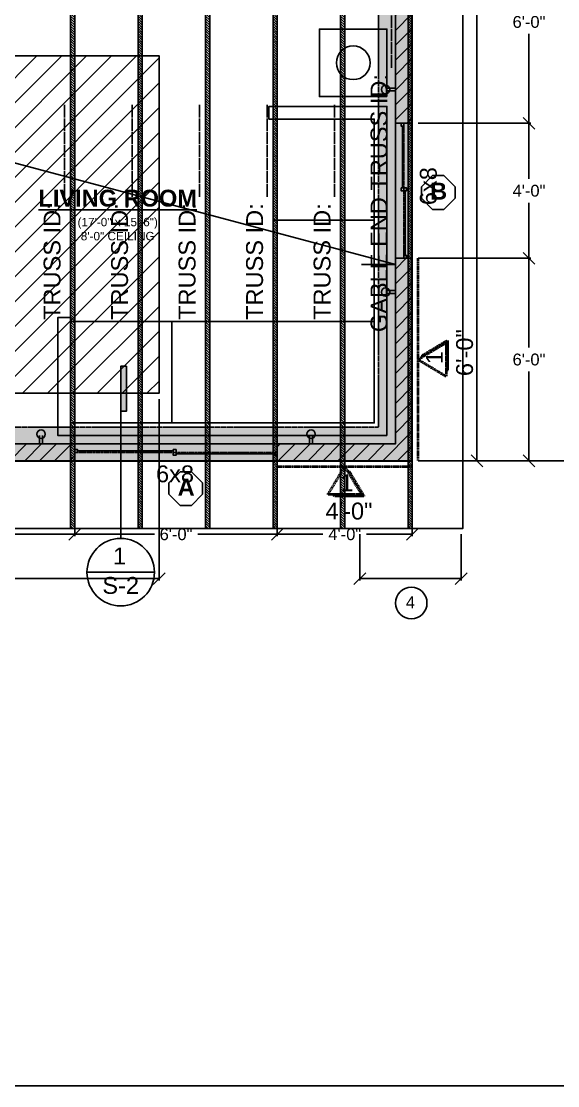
# Model space of a CAD drawing. Header units: inches. Extents: x -3572 to 2430, y -1517 to 3072.
# Drawn here: x -2917.1 to -2726.3, y -608.3 to -229.9 of the extents above; entities that cross this region are included whole.
import ezdxf

# ---------------------------------------------------------------- set-up
doc = ezdxf.new("R2010")
doc.units = ezdxf.units.IN
doc.header["$MEASUREMENT"] = 0
doc.linetypes.add('ACAD_ISO09W100', pattern=[45, 24, -3, 6, -3, 6, -3])
doc.linetypes.add('DASHED2', pattern=[0.375, 0.25, -0.125])
for name, color, linetype in [('Electrical - Components', 40, 'Continuous'), ('F.P. - Dim & Labels', 7, 'Continuous'), ('F.P. - Doors & Window Labels', 1, 'Continuous'), ('F.P. - Doors & Windows', 1, 'Continuous'), ('F.P. Room Labels', 7, 'Continuous'), ('Floor Plan', 4, 'Continuous'), ('Foundation Outline', 9, 'DASHED2'), ('Foundaton - Dim & Labels', 9, 'Continuous'), ('Presentation', 7, 'Continuous'), ('Roof Framing - Dim & Labels', 7, 'Continuous'), ('Roof Overhang', 7, 'DASHED2'), ('Roof Plan', 7, 'Continuous'), ('Trusses', 7, 'Continuous')]:
    doc.layers.add(name, color=color, linetype=linetype)
doc.layers.add('Furniture', color=2, linetype='Continuous', transparency=0.7)
doc.layers.add('SHEAR WALLS', color=7, linetype='DASHED2', lineweight=40)
doc.styles.get("Standard").update_dxf_attribs({"font": 'arial.ttf'})
doc.dimstyles.get("Standard").update_dxf_attribs({"dimscale": 0.7, "dimtxt": 6, "dimasz": 6, "dimexe": 1, "dimexo": 3, "dimgap": 3, "dimtad": 0, "dimtih": 1, "dimtoh": 1, "dimdec": 4, "dimzin": 1, "dimdsep": 46, "dimlunit": 4, "dimtxsty": 'Standard', "dimblk": 'OBLIQUE', "dimcen": 0.09, "dimadec": 0, "dimazin": 0, "dimtfac": 1, "dimtdec": 4, "dimtofl": 0, "dimtmove": 0, "dimatfit": 3, "dimfxl": 1, "dimtolj": 1, "dimtzin": 0, "dimarcsym": 0})

# ---------------------------------------------------------------- blocks, each defined once
blk = doc.blocks.new('_Oblique')
at = {"color": 0, "linetype": 'ByBlock', "lineweight": -2}
blk.add_line((-0.5, -0.5), (0.5, 0.5), dxfattribs=at)
blk = doc.blocks.new('*D17')
at = {"layer": 'Defpoints', "color": 0, "transparency": 16777216}
for p in [(-2778.03, -194.17), (-2778.03, -266.17), (-2736.54, -266.17)]:
    blk.add_point(p, dxfattribs=at)
at = {"layer": 'F.P. - Dim & Labels', "color": 0, "lineweight": -2, "transparency": 16777216}
for p, q in [((-2775.93, -194.17), (-2735.84, -194.17)), ((-2736.54, -194.17), (-2736.54, -225.92)), ((-2736.54, -266.17), (-2736.54, -234.41)), ((-2775.93, -266.17), (-2735.84, -266.17))]:
    blk.add_line(p, q, dxfattribs=at)
at = {"layer": 'F.P. - Dim & Labels', "color": 0, "lineweight": -2, "transparency": 16777216, "xscale": 4.199999999999999, "yscale": 4.199999999999999, "zscale": 4.199999999999999}
for p, rotation in [((-2736.54, -194.17), 90), ((-2736.54, -266.17), 270)]:
    blk.add_blockref('_Oblique', p, dxfattribs=dict(at, rotation=rotation))
at = {"layer": 'F.P. - Dim & Labels', "color": 0, "transparency": 16777216, "insert": (-2736.54, -230.17), "char_height": 4.2, "attachment_point": 5}
blk.add_mtext('\\A1;6\'-0"', dxfattribs=at)
blk = doc.blocks.new('*D18')
at = {"layer": 'Defpoints', "color": 0, "transparency": 16777216}
for p in [(-2778.03, -266.17), (-2778.03, -314.17), (-2736.54, -314.17)]:
    blk.add_point(p, dxfattribs=at)
at = {"layer": 'F.P. - Dim & Labels', "color": 0, "lineweight": -2, "transparency": 16777216}
for p, q in [((-2775.93, -266.17), (-2735.84, -266.17)), ((-2736.54, -266.17), (-2736.54, -285.92)), ((-2736.54, -314.17), (-2736.54, -294.41)), ((-2775.93, -314.17), (-2735.84, -314.17))]:
    blk.add_line(p, q, dxfattribs=at)
at = {"layer": 'F.P. - Dim & Labels', "color": 0, "lineweight": -2, "transparency": 16777216, "xscale": 4.199999999999999, "yscale": 4.199999999999999, "zscale": 4.199999999999999}
for p, rotation in [((-2736.54, -266.17), 90), ((-2736.54, -314.17), 270)]:
    blk.add_blockref('_Oblique', p, dxfattribs=dict(at, rotation=rotation))
at = {"layer": 'F.P. - Dim & Labels', "color": 0, "transparency": 16777216, "insert": (-2736.54, -290.17), "char_height": 4.2, "attachment_point": 5}
blk.add_mtext('\\A1;4\'-0"', dxfattribs=at)
blk = doc.blocks.new('*D19')
at = {"layer": 'Defpoints', "color": 0, "transparency": 16777216}
for p in [(-2778.03, -314.17), (-2778.03, -386.17), (-2736.54, -386.17)]:
    blk.add_point(p, dxfattribs=at)
at = {"layer": 'F.P. - Dim & Labels', "color": 0, "lineweight": -2, "transparency": 16777216}
for p, q in [((-2775.93, -314.17), (-2735.84, -314.17)), ((-2736.54, -314.17), (-2736.54, -345.92)), ((-2736.54, -386.17), (-2736.54, -354.41)), ((-2775.93, -386.17), (-2735.84, -386.17))]:
    blk.add_line(p, q, dxfattribs=at)
at = {"layer": 'F.P. - Dim & Labels', "color": 0, "lineweight": -2, "transparency": 16777216, "xscale": 4.199999999999999, "yscale": 4.199999999999999, "zscale": 4.199999999999999}
for p, rotation in [((-2736.54, -314.17), 90), ((-2736.54, -386.17), 270)]:
    blk.add_blockref('_Oblique', p, dxfattribs=dict(at, rotation=rotation))
at = {"layer": 'F.P. - Dim & Labels', "color": 0, "transparency": 16777216, "insert": (-2736.54, -350.17), "char_height": 4.2, "attachment_point": 5}
blk.add_mtext('\\A1;6\'-0"', dxfattribs=at)
blk = doc.blocks.new('*D29')
at = {"layer": 'Defpoints', "color": 0, "transparency": 16777216}
for p in [(-2778.03, -26.17), (-2712.36, -26.17), (-2778.03, -386.17)]:
    blk.add_point(p, dxfattribs=at)
at = {"layer": 'F.P. - Dim & Labels', "color": 0, "lineweight": -2, "transparency": 16777216}
for p, q in [((-2775.93, -26.17), (-2711.66, -26.17)), ((-2712.36, -26.17), (-2712.36, -201.92)), ((-2712.36, -386.17), (-2712.36, -210.41)), ((-2775.93, -386.17), (-2711.66, -386.17))]:
    blk.add_line(p, q, dxfattribs=at)
at = {"layer": 'F.P. - Dim & Labels', "color": 0, "lineweight": -2, "transparency": 16777216, "xscale": 4.199999999999999, "yscale": 4.199999999999999, "zscale": 4.199999999999999}
for p, rotation in [((-2712.36, -26.17), 90), ((-2712.36, -386.17), 270)]:
    blk.add_blockref('_Oblique', p, dxfattribs=dict(at, rotation=rotation))
at = {"layer": 'F.P. - Dim & Labels', "color": 0, "transparency": 16777216, "insert": (-2712.36, -206.17), "char_height": 4.2, "attachment_point": 5}
blk.add_mtext('\\A1;30\'-0"', dxfattribs=at)
blk = doc.blocks.new('*D43')
at = {"layer": 'Defpoints', "color": 0, "transparency": 16777216}
for p in [(-3168.03, -362.17), (-2868.03, -362.17), (-2868.03, -428.03)]:
    blk.add_point(p, dxfattribs=at)
at = {"layer": 'Roof Plan', "color": 0, "lineweight": -2, "transparency": 16777216}
for p, q in [((-3168.03, -364.27), (-3168.03, -428.73)), ((-2868.03, -364.27), (-2868.03, -428.73)), ((-3168.03, -428.03), (-3027.38, -428.03)), ((-2868.03, -428.03), (-3008.68, -428.03))]:
    blk.add_line(p, q, dxfattribs=at)
at = {"layer": 'Roof Plan', "color": 0, "lineweight": -2, "transparency": 16777216, "xscale": 4.199999999999999, "yscale": 4.199999999999999, "zscale": 4.199999999999999, "rotation": 180}
blk.add_blockref('_Oblique', (-3168.03, -428.03), dxfattribs=at)
at = {"layer": 'Roof Plan', "color": 0, "lineweight": -2, "transparency": 16777216, "xscale": 4.199999999999999, "yscale": 4.199999999999999, "zscale": 4.199999999999999}
blk.add_blockref('_Oblique', (-2868.03, -428.03), dxfattribs=at)
at = {"layer": 'Roof Plan', "color": 0, "transparency": 16777216, "insert": (-3018.03, -428.03), "char_height": 4.2, "attachment_point": 5}
blk.add_mtext('\\A1;25\'-0"', dxfattribs=at)
blk = doc.blocks.new('*D47')
at = {"layer": 'Defpoints', "color": 0, "transparency": 16777216}
for p in [(-2796.66, -410.17), (-2760.66, -410.17), (-2796.66, -428.05)]:
    blk.add_point(p, dxfattribs=at)
at = {"layer": 'Roof Plan', "color": 0, "lineweight": -2, "transparency": 16777216}
for p, q in [((-2796.66, -412.27), (-2796.66, -428.75)), ((-2760.66, -412.27), (-2760.66, -428.75)), ((-2760.66, -428.05), (-2796.66, -428.05))]:
    blk.add_line(p, q, dxfattribs=at)
at = {"layer": 'Roof Plan', "color": 0, "lineweight": -2, "transparency": 16777216, "xscale": 4.199999999999999, "yscale": 4.199999999999999, "zscale": 4.199999999999999, "rotation": 180}
blk.add_blockref('_Oblique', (-2796.66, -428.05), dxfattribs=at)
at = {"layer": 'Roof Plan', "color": 0, "lineweight": -2, "transparency": 16777216, "xscale": 4.199999999999999, "yscale": 4.199999999999999, "zscale": 4.199999999999999}
blk.add_blockref('_Oblique', (-2760.66, -428.05), dxfattribs=at)
at = {"layer": 'Roof Plan', "color": 0, "transparency": 16777216, "insert": (-2778.71, -436.47), "char_height": 4.2, "width": 14.0546, "attachment_point": 5}
blk.add_mtext('\\A1;4', dxfattribs=at)
blk = doc.blocks.new('*D50')
at = {"layer": 'Defpoints', "color": 0, "transparency": 16777216}
for p in [(-2778.03, -26.17), (-2778.03, -386.17), (-2755.04, -386.17)]:
    blk.add_point(p, dxfattribs=at)
at = {"layer": 'Foundaton - Dim & Labels', "color": 0, "lineweight": -2, "transparency": 16777216}
for p, q in [((-2775.93, -26.17), (-2754.34, -26.17)), ((-2755.04, -26.17), (-2755.04, -202.18)), ((-2755.04, -386.17), (-2755.04, -210.67)), ((-2775.93, -386.17), (-2754.34, -386.17))]:
    blk.add_line(p, q, dxfattribs=at)
at = {"layer": 'Foundaton - Dim & Labels', "color": 0, "lineweight": -2, "transparency": 16777216, "xscale": 4.199999999999999, "yscale": 4.199999999999999, "zscale": 4.199999999999999}
for p, rotation in [((-2755.04, -26.17), 90), ((-2755.04, -386.17), 270)]:
    blk.add_blockref('_Oblique', p, dxfattribs=dict(at, rotation=rotation))
at = {"layer": 'Foundaton - Dim & Labels', "color": 0, "transparency": 16777216, "insert": (-2755.04, -206.42), "char_height": 4.2, "attachment_point": 5}
blk.add_mtext('\\A1;30\'-0"', dxfattribs=at)
blk = doc.blocks.new('*D84')
at = {"layer": 'Defpoints', "color": 0, "transparency": 16777216}
for p in [(-2992.03, -386.17), (-2898.03, -386.17), (-2898.03, -412.29)]:
    blk.add_point(p, dxfattribs=at)
at = {"layer": 'F.P. - Dim & Labels', "color": 0, "lineweight": -2, "transparency": 16777216}
for p, q in [((-2992.03, -388.27), (-2992.03, -412.99)), ((-2898.03, -388.27), (-2898.03, -412.99)), ((-2992.03, -412.29), (-2954.33, -412.29)), ((-2898.03, -412.29), (-2935.74, -412.29))]:
    blk.add_line(p, q, dxfattribs=at)
at = {"layer": 'F.P. - Dim & Labels', "color": 0, "lineweight": -2, "transparency": 16777216, "xscale": 4.199999999999999, "yscale": 4.199999999999999, "zscale": 4.199999999999999, "rotation": 180}
blk.add_blockref('_Oblique', (-2992.03, -412.29), dxfattribs=at)
at = {"layer": 'F.P. - Dim & Labels', "color": 0, "lineweight": -2, "transparency": 16777216, "xscale": 4.199999999999999, "yscale": 4.199999999999999, "zscale": 4.199999999999999}
blk.add_blockref('_Oblique', (-2898.03, -412.29), dxfattribs=at)
at = {"layer": 'F.P. - Dim & Labels', "color": 0, "transparency": 16777216, "insert": (-2945.03, -412.29), "char_height": 4.2, "attachment_point": 5}
blk.add_mtext('\\A1;7\'-10"', dxfattribs=at)
blk = doc.blocks.new('*D85')
at = {"layer": 'Defpoints', "color": 0, "transparency": 16777216}
for p in [(-2898.03, -386.17), (-2826.03, -386.17), (-2826.03, -412.29)]:
    blk.add_point(p, dxfattribs=at)
at = {"layer": 'F.P. - Dim & Labels', "color": 0, "lineweight": -2, "transparency": 16777216}
for p, q in [((-2898.03, -388.27), (-2898.03, -412.99)), ((-2826.03, -388.27), (-2826.03, -412.99)), ((-2898.03, -412.29), (-2869.73, -412.29)), ((-2826.03, -412.29), (-2854.34, -412.29))]:
    blk.add_line(p, q, dxfattribs=at)
at = {"layer": 'F.P. - Dim & Labels', "color": 0, "lineweight": -2, "transparency": 16777216, "xscale": 4.199999999999999, "yscale": 4.199999999999999, "zscale": 4.199999999999999, "rotation": 180}
blk.add_blockref('_Oblique', (-2898.03, -412.29), dxfattribs=at)
at = {"layer": 'F.P. - Dim & Labels', "color": 0, "lineweight": -2, "transparency": 16777216, "xscale": 4.199999999999999, "yscale": 4.199999999999999, "zscale": 4.199999999999999}
blk.add_blockref('_Oblique', (-2826.03, -412.29), dxfattribs=at)
at = {"layer": 'F.P. - Dim & Labels', "color": 0, "transparency": 16777216, "insert": (-2862.03, -412.29), "char_height": 4.2, "attachment_point": 5}
blk.add_mtext('\\A1;6\'-0"', dxfattribs=at)
blk = doc.blocks.new('*D86')
at = {"layer": 'Defpoints', "color": 0, "transparency": 16777216}
for p in [(-2826.03, -386.17), (-2778.03, -386.17), (-2778.03, -412.29)]:
    blk.add_point(p, dxfattribs=at)
at = {"layer": 'F.P. - Dim & Labels', "color": 0, "lineweight": -2, "transparency": 16777216}
for p, q in [((-2826.03, -388.27), (-2826.03, -412.99)), ((-2778.03, -388.27), (-2778.03, -412.99)), ((-2826.03, -412.29), (-2809.8, -412.29)), ((-2778.03, -412.29), (-2794.27, -412.29))]:
    blk.add_line(p, q, dxfattribs=at)
at = {"layer": 'F.P. - Dim & Labels', "color": 0, "lineweight": -2, "transparency": 16777216, "xscale": 4.199999999999999, "yscale": 4.199999999999999, "zscale": 4.199999999999999, "rotation": 180}
blk.add_blockref('_Oblique', (-2826.03, -412.29), dxfattribs=at)
at = {"layer": 'F.P. - Dim & Labels', "color": 0, "lineweight": -2, "transparency": 16777216, "xscale": 4.199999999999999, "yscale": 4.199999999999999, "zscale": 4.199999999999999}
blk.add_blockref('_Oblique', (-2778.03, -412.29), dxfattribs=at)
at = {"layer": 'F.P. - Dim & Labels', "color": 0, "transparency": 16777216, "insert": (-2802.03, -412.29), "char_height": 4.2, "attachment_point": 5}
blk.add_mtext('\\A1;4\'-0"', dxfattribs=at)
blk = doc.blocks.new('*D127')
at = {"layer": 'Defpoints', "color": 0, "transparency": 16777216}
for p in [(-2778.03, -26.17), (-2778.03, -386.17), (-2712.36, -386.17)]:
    blk.add_point(p, dxfattribs=at)
at = {"layer": 'Presentation', "color": 0, "lineweight": -2, "transparency": 16777216}
for p, q in [((-2775.93, -26.17), (-2711.66, -26.17)), ((-2712.36, -26.17), (-2712.36, -201.92)), ((-2712.36, -386.17), (-2712.36, -210.41)), ((-2775.93, -386.17), (-2711.66, -386.17))]:
    blk.add_line(p, q, dxfattribs=at)
at = {"layer": 'Presentation', "color": 0, "lineweight": -2, "transparency": 16777216, "xscale": 4.199999999999999, "yscale": 4.199999999999999, "zscale": 4.199999999999999}
for p, rotation in [((-2712.36, -26.17), 90), ((-2712.36, -386.17), 270)]:
    blk.add_blockref('_Oblique', p, dxfattribs=dict(at, rotation=rotation))
at = {"layer": 'Presentation', "color": 0, "transparency": 16777216, "insert": (-2712.36, -206.17), "char_height": 4.2, "attachment_point": 5}
blk.add_mtext('\\A1;30\'-0"', dxfattribs=at)

msp = doc.modelspace()

# ---------------------------------------------------------------- hatches: boundary and pattern name
at = {"layer": 'Floor Plan', "transparency": 33554508}
h = msp.add_hatch(dxfattribs=at)
h.set_pattern_fill('ANSI31', color=256, scale=30)
h.paths.add_polyline_path([(-3102.03387, -26.16589), (-3258.03387, -26.16589), (-3258.03387, -74.16589), (-3252.03387, -74.16589), (-3252.03387, -32.16589), (-3102.03387, -32.16589)])
h.paths.add_polyline_path([(-2874.03387, -26.16589), (-3066.03387, -26.16589), (-3066.03387, -32.16589), (-2874.03387, -32.16589)])
h.paths.add_polyline_path([(-2778.03387, -26.16589), (-2826.03387, -26.16589), (-2826.03387, -32.16589), (-2784.03387, -32.16589), (-2784.03387, -74.16589), (-2778.03387, -74.16589)])
h.paths.add_polyline_path([(-2778.03387, -122.16589), (-2784.03387, -122.16589), (-2784.03387, -158.16589), (-2778.03387, -158.16589)])
h.paths.add_polyline_path([(-2778.03387, -194.16589), (-2784.03387, -194.16589), (-2784.03387, -266.16589), (-2778.03387, -266.16589)])
h.paths.add_polyline_path([(-2778.03387, -314.16589), (-2784.03387, -314.16589), (-2784.03387, -380.16589), (-2826.03387, -380.16589), (-2826.03387, -386.16589), (-2778.03387, -386.16589)])
h.paths.add_polyline_path([(-2898.03387, -380.16589), (-3020.03387, -380.16589), (-3020.03387, -386.16589), (-2898.03387, -386.16589)])
h.paths.add_polyline_path([(-3092.03387, -380.16589), (-3252.03387, -380.16589), (-3252.03387, -338.16589), (-3258.03387, -338.16589), (-3258.03387, -386.16589), (-3092.03387, -386.16589)])
h.paths.add_polyline_path([(-3252.03387, -146.16589), (-3258.03387, -146.16589), (-3258.03387, -266.16589), (-3252.03387, -266.16589)])
at = {"layer": 'Foundation Outline', "transparency": 33554636}
h = msp.add_hatch(dxfattribs=at)
h.set_pattern_fill('AR-CONC', color=256, scale=3)
h.set_pattern_definition([(50, (0, 0), (21.51781, -1.88256), [2.25, -24.75]), (355, (0, 0), (-4.16254, 22.56576), [1.8, -19.8]), (100.45144, (1.793, -0.157), (17.35527, 20.6832), [1.9122, -21.03426]), (46.1842, (0, 6), (32.01724, -4.96558), [3.375, -37.125]), (96.6356, (2.668, 5.586), (28.03986, 29.22356), [2.8683, -31.5514]), (351.1842, (0, 6), (28.03986, 29.22356), [2.7, -29.7]), (21, (3, 4.5), (17.90721, -12.07857), [2.25, -24.75]), (326, (3, 4.5), (7.29946, 21.7545), [1.8, -19.8]), (71.45144, (4.492, 3.493), (25.20667, 9.67593), [1.9122, -21.03426]), (37.5, (0, 0), (0.364796, 9.986816), [0, -19.56, 0, -20.1, 0, -19.875]), (7.5, (0, 0), (7.892086, 11.83235), [0, -11.46, 0, -19.11, 0, -7.575]), (327.5, (-6.69, 0), (16.014673, -0.676646), [0, -7.5, 0, -23.4, 0, -31.05]), (317.5, (-9.69, 0), (17.495585, 3.00315), [0, -9.75, 0, -15.54, 0, -22.05])])
h.paths.add_polyline_path([(-2778.03387, -26.16589), (-3258.03387, -26.16589), (-3258.03387, -386.16589), (-2778.03387, -386.16589)])
h.paths.add_polyline_path([(-3116.03387, -374.16589), (-3116.03387, -38.16589), (-2790.03387, -38.16589), (-2790.03387, -374.16589)], flags=16)
h.paths.add_polyline_path([(-3128.03387, -374.16589), (-3246.03387, -374.16589), (-3246.03387, -38.16589), (-3128.03387, -38.16589)], flags=16)
at = {"layer": 'Roof Framing - Dim & Labels', "transparency": 33554559}
h = msp.add_hatch(color=256, dxfattribs=at)
h.dxf.hatch_style = 1
h.paths.add_polyline_path([(-2879.69505, -352.53742), (-2881.69505, -352.53742), (-2881.69505, -368.53742), (-2879.69505, -368.53742), (-2879.69505, -362.53742)])
at = {"layer": 'Roof Plan', "transparency": 33554559}
h = msp.add_hatch(dxfattribs=at)
h.set_pattern_fill('ANSI31', color=256, scale=50)
h.paths.add_polyline_path([(-2868.03387, -362.16589), (-2868.03387, -242.16589), (-3168.03387, -242.16589), (-3168.03387, -362.16589)])
h.paths.add_polyline_path([(-2969.06782, -337.3434), (-3066.99991, -337.3434), (-3066.99991, -263.65613), (-2969.06782, -263.65613)], flags=16)
h.paths.add_polyline_path([(-3010.8821, -277.44345, -1), (-2999.6881, -277.44345, -1)], flags=0)
h.paths.add_polyline_path([(-3025.19697, -277.44345, -1), (-3014.00297, -277.44345, -1)], flags=0)
h.paths.add_polyline_path([(-3039.81685, -277.44345, -1), (-3028.62286, -277.44345, -1)], flags=0)
h.paths.add_polyline_path([(-2868.03387, -170.16589), (-2868.03387, -50.16589), (-3168.03387, -50.16589), (-3168.03387, -170.16589)])
h.paths.add_polyline_path([(-2969.06782, -142.14426), (-3066.99991, -142.14426), (-3066.99991, -68.45699), (-2969.06782, -68.45699)], flags=16)
h.paths.add_polyline_path([(-3010.8821, -82.24431, -1), (-2999.6881, -82.24431, -1)], flags=0)
h.paths.add_polyline_path([(-3025.19697, -82.24431, -1), (-3014.00297, -82.24431, -1)], flags=0)
h.paths.add_polyline_path([(-3039.81685, -82.24431, -1), (-3028.62286, -82.24431, -1)], flags=0)
h.paths.add_polyline_path([(-3008.71954, -283.65291), (-3001.05788, -283.65291), (-3001.05788, -271.28865), (-3008.71954, -271.28865)], flags=8)
h.paths.add_polyline_path([(-3022.928, -283.65291), (-3015.26633, -283.65291), (-3015.26633, -271.28865), (-3022.928, -271.28865)], flags=8)
h.paths.add_polyline_path([(-3038.21501, -283.65291), (-3030.55334, -283.65291), (-3030.55334, -271.28865), (-3038.21501, -271.28865)], flags=8)
h.paths.add_polyline_path([(-3059.34154, -327.56945), (-2977.16283, -327.56945), (-2977.16283, -284.89005), (-3059.34154, -284.89005)], flags=8)
h.paths.add_polyline_path([(-3008.71954, -88.45377), (-3001.05788, -88.45377), (-3001.05788, -76.08951), (-3008.71954, -76.08951)], flags=8)
h.paths.add_polyline_path([(-3022.928, -88.45377), (-3015.26633, -88.45377), (-3015.26633, -76.08951), (-3022.928, -76.08951)], flags=8)
h.paths.add_polyline_path([(-3038.21501, -88.45377), (-3030.55334, -88.45377), (-3030.55334, -76.08951), (-3038.21501, -76.08951)], flags=8)
h.paths.add_polyline_path([(-3059.34154, -132.37031), (-2977.16283, -132.37031), (-2977.16283, -89.69091), (-3059.34154, -89.69091)], flags=8)
at = {"layer": 'SHEAR WALLS', "transparency": 33554559}
h = msp.add_hatch(color=256, dxfattribs=at)
h.dxf.hatch_style = 1
h.paths.add_polyline_path([(-2774.3578, -348.66025), (-2774.3578, -349.16025), (-2766.03387, -344.16589), (-2766.03387, -354.37817), (-2765.53387, -353.87817), (-2765.53387, -343.36589)])
h = msp.add_hatch(color=256, dxfattribs=at)
h.dxf.hatch_style = 1
h.paths.add_polyline_path([(-2800.52823, -389.84196), (-2801.02823, -389.84196), (-2796.03387, -398.16589), (-2806.24614, -398.16589), (-2805.74614, -398.66589), (-2795.23387, -398.66589)])
at = {"layer": 'Trusses', "transparency": 33554636}
h = msp.add_hatch(dxfattribs=at)
h.set_pattern_fill('ANSI31', color=256, scale=5, angle=90)
h.set_pattern_definition([(135, (-1552.7485, -394.86516), (-0.44194174, -0.44194174), [])])
h.paths.add_polyline_path([(-2899.53387, -2.16589), (-2899.53387, -410.16589), (-2898.78387, -410.16589), (-2898.03387, -410.16589), (-2898.03387, -2.16589)])
h = msp.add_hatch(dxfattribs=at)
h.set_pattern_fill('ANSI31', color=256, scale=5, angle=90)
h.set_pattern_definition([(135, (-1528.7485, -394.86516), (-0.44194174, -0.44194174), [])])
h.paths.add_polyline_path([(-2875.53387, -2.16589), (-2875.53387, -410.16589), (-2874.78387, -410.16589), (-2874.03387, -410.16589), (-2874.03387, -2.16589)])
h = msp.add_hatch(dxfattribs=at)
h.set_pattern_fill('ANSI31', color=256, scale=5, angle=90)
h.set_pattern_definition([(135, (-1504.7485, -394.86516), (-0.44194174, -0.44194174), [])])
h.paths.add_polyline_path([(-2851.53387, -2.16589), (-2851.53387, -410.16589), (-2850.78387, -410.16589), (-2850.03387, -410.16589), (-2850.03387, -2.16589)])
h = msp.add_hatch(dxfattribs=at)
h.set_pattern_fill('ANSI31', color=256, scale=5, angle=90)
h.set_pattern_definition([(135, (-1480.7485, -394.86516), (-0.44194174, -0.44194174), [])])
h.paths.add_polyline_path([(-2827.53387, -2.16589), (-2827.53387, -410.16589), (-2826.78387, -410.16589), (-2826.03387, -410.16589), (-2826.03387, -2.16589)])
h = msp.add_hatch(dxfattribs=at)
h.set_pattern_fill('ANSI31', color=256, scale=5, angle=90)
h.set_pattern_definition([(135, (-1456.7485, -394.86516), (-0.44194174, -0.44194174), [])])
h.paths.add_polyline_path([(-2803.53387, -2.16589), (-2803.53387, -410.16589), (-2802.78387, -410.16589), (-2802.03387, -410.16589), (-2802.03387, -2.16589)])
h = msp.add_hatch(dxfattribs=at)
h.set_pattern_fill('ANSI31', color=256, scale=5, angle=90)
h.set_pattern_definition([(135, (-1432.7485, -394.86516), (-0.44194174, -0.44194174), [])])
h.paths.add_polyline_path([(-2779.53387, -2.16589), (-2779.53387, -410.16589), (-2778.78387, -410.16589), (-2778.03387, -410.16589), (-2778.03387, -2.16589)])

# ---------------------------------------------------------------- linework, layer by layer
at = {"color": 3}
msp.add_lwpolyline([(-3572.1296, 234.40216), (-2522.79355, 234.40216), (-2522.79355, -608.2942), (-3572.1296, -608.2942)], close=True, dxfattribs=at)
at = {"layer": 'Electrical - Components'}
for p, q in [((-2787.03387, -253.66589), (-2784.03387, -253.66589)), ((-2787.03387, -254.66589), (-2784.03387, -254.66589)), ((-2787.03387, -325.66589), (-2784.03387, -325.66589)), ((-2787.03387, -326.66589), (-2784.03387, -326.66589)), ((-2910.53387, -377.16589), (-2910.53387, -380.16589)), ((-2909.53387, -377.16589), (-2909.53387, -380.16589)), ((-2814.53387, -377.16589), (-2814.53387, -380.16589)), ((-2813.53387, -377.16589), (-2813.53387, -380.16589))]:
    msp.add_line(p, q, dxfattribs=at)
for centre in [(-2787.53387, -254.16589), (-2787.53387, -326.16589), (-2910.03387, -376.66589), (-2814.03387, -376.66589)]:
    msp.add_circle(centre, 1.5, dxfattribs=at)
at = {"layer": 'F.P. - Doors & Window Labels'}
for p, q in [((-2770.79486, -284.78577), (-2766.79486, -284.78577)), ((-2766.79486, -284.78577), (-2762.79486, -288.78577)), ((-2774.79486, -292.78577), (-2774.79486, -288.78577)), ((-2762.79486, -288.78577), (-2762.79486, -292.78577)), ((-2766.79486, -296.78577), (-2770.79486, -296.78577)), ((-2860.57028, -390.02192), (-2856.57028, -390.02192)), ((-2856.57028, -390.02192), (-2852.57028, -394.02192)), ((-2864.57028, -398.02192), (-2864.57028, -394.02192)), ((-2852.57028, -394.02192), (-2852.57028, -398.02192)), ((-2856.57028, -402.02192), (-2860.57028, -402.02192))]:
    msp.add_line(p, q, dxfattribs=at)
for points in [[(-2774.79486, -288.78577), (-2770.79486, -284.78577)], [(-2770.79486, -296.78577), (-2774.79486, -292.78577)], [(-2762.79486, -292.78577), (-2766.79486, -296.78577)], [(-2864.57028, -394.02192), (-2860.57028, -390.02192)], [(-2860.57028, -402.02192), (-2864.57028, -398.02192)], [(-2852.57028, -398.02192), (-2856.57028, -402.02192)]]:
    msp.add_lwpolyline(points, dxfattribs=at)
at = {"layer": 'F.P. - Doors & Windows'}
for p, q in [((-2781.53387, -267.16589), (-2781.53387, -289.16589)), ((-2780.53387, -290.16589), (-2780.53387, -313.16589)), ((-2897.03387, -382.66589), (-2863.03387, -382.66589)), ((-2862.03387, -383.66589), (-2827.03387, -383.66589))]:
    msp.add_line(p, q, dxfattribs=at)
for points in [[(-2778.03387, -314.16589), (-2778.03387, -266.16589), (-2784.03387, -266.16589), (-2784.03387, -314.16589), (-2778.03387, -314.16589)], [(-2898.03387, -386.16589), (-2826.03387, -386.16589), (-2826.03387, -380.16589), (-2898.03387, -380.16589), (-2898.03387, -386.16589)]]:
    msp.add_lwpolyline(points, dxfattribs=at)
for points in [[(-2782.03387, -266.16589), (-2781.03387, -266.16589), (-2781.03387, -267.16589), (-2782.03387, -267.16589)], [(-2782.03387, -289.16589), (-2781.03387, -289.16589), (-2781.03387, -290.16589), (-2782.03387, -290.16589)], [(-2781.03387, -289.16589), (-2780.03387, -289.16589), (-2780.03387, -290.16589), (-2781.03387, -290.16589)], [(-2781.03387, -313.16589), (-2780.03387, -313.16589), (-2780.03387, -314.16589), (-2781.03387, -314.16589)], [(-2898.03387, -382.16589), (-2897.03387, -382.16589), (-2897.03387, -383.16589), (-2898.03387, -383.16589)], [(-2863.03387, -382.16589), (-2862.03387, -382.16589), (-2862.03387, -383.16589), (-2863.03387, -383.16589)], [(-2863.03387, -383.16589), (-2862.03387, -383.16589), (-2862.03387, -384.16589), (-2863.03387, -384.16589)], [(-2827.03387, -383.16589), (-2826.03387, -383.16589), (-2826.03387, -384.16589), (-2827.03387, -384.16589)]]:
    msp.add_lwpolyline(points, close=True, dxfattribs=at)
at = {"layer": 'Floor Plan'}
for points in [[(-2778.03387, -266.16589), (-2778.03387, -194.16589), (-2784.03387, -194.16589), (-2784.03387, -266.16589), (-2778.03387, -266.16589)], [(-2826.03387, -386.16589), (-2778.03387, -386.16589), (-2778.03387, -314.16589), (-2784.03387, -314.16589), (-2784.03387, -380.16589), (-2826.03387, -380.16589), (-2826.03387, -386.16589)], [(-3020.03387, -386.16589), (-2898.03387, -386.16589), (-2898.03387, -380.16589), (-3020.03387, -380.16589), (-3020.03387, -386.16589)]]:
    msp.add_lwpolyline(points, dxfattribs=at)
at = {"layer": 'Foundation Outline', "linetype": 'Continuous', "lineweight": 30}
msp.add_lwpolyline([(-3258.03387, -386.16589), (-2778.03387, -386.16589), (-2778.03387, -26.16589), (-3258.03387, -26.16589), (-3258.03387, -386.16589)], dxfattribs=at)
at = {"layer": 'Foundation Outline'}
msp.add_lwpolyline([(-2790.03387, -374.16589), (-3116.03387, -374.16589), (-3116.03387, -38.16589), (-2790.03387, -38.16589)], close=True, dxfattribs=at)
at = {"layer": 'Furniture'}
msp.add_line((-2791.53387, -377.16589), (-2787.03387, -377.16589), dxfattribs=at)
msp.add_lwpolyline([(-2787.03387, -256.66589), (-2811.03387, -256.66589), (-2811.03387, -232.66589), (-2787.03387, -232.66589)], close=True, dxfattribs=at)
for points in [[(-2787.03387, -377.16589), (-2787.03387, -264.66589), (-2787.03387, -260.16589), (-2827.53387, -260.16589), (-2829.03387, -260.16589), (-2829.03387, -264.66589), (-2827.53387, -264.66589)], [(-2827.53387, -300.66589), (-2791.53387, -300.66589), (-2791.53387, -264.66589), (-2827.53387, -264.66589), (-2827.53387, -300.66589)], [(-2827.53387, -336.66589), (-2791.53387, -336.66589), (-2791.53387, -300.66589), (-2827.53387, -300.66589), (-2827.53387, -336.66589)], [(-2899.53387, -336.66589), (-2899.53387, -335.16589), (-2904.03387, -335.16589), (-2904.03387, -372.66589), (-2904.03387, -377.16589), (-2791.53387, -377.16589)], [(-2899.53387, -372.66589), (-2863.53387, -372.66589), (-2863.53387, -336.66589), (-2899.53387, -336.66589), (-2899.53387, -372.66589)], [(-2863.53387, -372.66589), (-2827.53387, -372.66589), (-2827.53387, -336.66589), (-2863.53387, -336.66589), (-2863.53387, -372.66589)], [(-2827.53387, -372.66589), (-2791.53387, -372.66589), (-2791.53387, -336.66589), (-2827.53387, -336.66589), (-2827.53387, -372.66589)]]:
    msp.add_lwpolyline(points, dxfattribs=at)
msp.add_circle((-2799.03387, -244.66589), 6, dxfattribs=at)
at = {"layer": 'Roof Framing - Dim & Labels'}
for p, q in [((-2784.03387, -316.33811), (-3252.03387, -191.69131)), ((-2784.03387, -316.33811), (-2796.03387, -316.33811)), ((-2881.69505, -413.75864), (-2881.69505, -402.14376)), ((-2869.69505, -425.75864), (-2893.69505, -425.75864))]:
    msp.add_line(p, q, dxfattribs=at)
at = {"layer": 'Roof Framing - Dim & Labels', "linetype": 'ACAD_ISO09W100', "ltscale": 0.01}
for p, q in [((-2781.03387, -314.16589), (-2781.03387, -266.16589)), ((-2898.03387, -383.16589), (-2826.03387, -383.16589))]:
    msp.add_line(p, q, dxfattribs=at)
at = {"layer": 'Roof Framing - Dim & Labels'}
msp.add_lwpolyline([(-2881.69505, -402.14376), (-2881.69505, -352.53742), (-2879.69505, -352.53742), (-2879.69505, -362.53742), (-2879.69505, -368.53742), (-2881.69505, -368.53742)], dxfattribs=at)
msp.add_circle((-2881.69505, -425.75864), 12, dxfattribs=at)
at = {"layer": 'Roof Overhang'}
msp.add_lwpolyline([(-3276.03387, -2.16589), (-2760.03387, -2.16589), (-2760.03387, -410.16589), (-3276.03387, -410.16589)], close=True, dxfattribs=at)
at = {"layer": 'Roof Plan'}
for points in [[(-3276.03387, -2.16589), (-2760.03387, -2.16589), (-2760.03387, -410.16589), (-3276.03387, -410.16589)], [(-3168.03387, -242.16589), (-2868.03387, -242.16589), (-2868.03387, -362.16589), (-3168.03387, -362.16589)]]:
    msp.add_lwpolyline(points, close=True, dxfattribs=at)
at = {"layer": 'Roof Plan', "linetype": 'DASHED2'}
msp.add_lwpolyline([(-3258.03387, -26.16589), (-2778.03387, -26.16589), (-2778.03387, -386.16589), (-3258.03387, -386.16589), (-3258.03387, -26.16589)], dxfattribs=at)
at = {"layer": 'Roof Plan'}
msp.add_circle((-2778.40106, -436.70451), 5.597, dxfattribs=at)
at = {"layer": 'SHEAR WALLS', "ltscale": 0.25}
for p, q in [((-2776.03387, -314.16589), (-2776.03387, -386.16589)), ((-2826.03387, -388.16589), (-2778.03387, -388.16589))]:
    msp.add_line(p, q, dxfattribs=at)
at = {"layer": 'SHEAR WALLS'}
for points in [[(-2766.03387, -356.16589), (-2776.03387, -350.16589), (-2766.03387, -344.16589)], [(-2808.03387, -398.16589), (-2802.03387, -388.16589), (-2796.03387, -398.16589)]]:
    msp.add_lwpolyline(points, close=True, dxfattribs=at)
for points in [[(-2774.3578, -349.16025), (-2774.3578, -348.66025), (-2765.53387, -343.36589), (-2765.53387, -353.87817), (-2766.03387, -354.37817)], [(-2801.02823, -389.84196), (-2800.52823, -389.84196), (-2795.23387, -398.66589), (-2805.74614, -398.66589), (-2806.24614, -398.16589)]]:
    msp.add_lwpolyline(points, dxfattribs=at)
at = {"layer": 'Trusses'}
for points in [[(-2898.03387, -410.16589), (-2899.53387, -410.16589), (-2899.53387, -2.16589), (-2898.03387, -2.16589)], [(-2874.03387, -410.16589), (-2875.53387, -410.16589), (-2875.53387, -2.16589), (-2874.03387, -2.16589)], [(-2850.03387, -410.16589), (-2851.53387, -410.16589), (-2851.53387, -2.16589), (-2850.03387, -2.16589)], [(-2826.03387, -410.16589), (-2827.53387, -410.16589), (-2827.53387, -2.16589), (-2826.03387, -2.16589)], [(-2802.03387, -410.16589), (-2803.53387, -410.16589), (-2803.53387, -2.16589), (-2802.03387, -2.16589)], [(-2778.03387, -410.16589), (-2779.53387, -410.16589), (-2779.53387, -2.16589), (-2778.03387, -2.16589)]]:
    msp.add_lwpolyline(points, close=True, dxfattribs=at)

# ---------------------------------------------------------------- texts
at = {"layer": 'F.P. - Doors & Window Labels', "char_height": 6, "attachment_point": 1}
for s, insert in [('\\pxqc;{\\fArial|b1|i0|c0|p34;B}', (-2803.7085, -287.31205)), ('\\pxqc;{\\fArial|b1|i0|c0|p34;A}', (-2893.48391, -392.54819))]:
    msp.add_mtext_dynamic_manual_height_columns(s, width=70.1010121, gutter_width=1, heights=[0], dxfattribs=dict(at, insert=insert))
at = {"layer": 'F.P. Room Labels', "insert": (-2917.82263, -289.78322), "char_height": 6, "attachment_point": 1}
msp.add_mtext_dynamic_manual_height_columns('\\pxqc;{\\fArial|b1|i0|c0|p34;\\LLIVING ROOM\\P\\fArial|b0|i0|c0|p34;\\H0.5x;\\l(17\'-0" x 15\'-6")\\P8\'-0" CEILING}', width=70.1010121, gutter_width=1, heights=[0], dxfattribs=at)
at = {"layer": 'Roof Framing - Dim & Labels', "insert": (-2775.34984, -295.27035), "char_height": 6, "attachment_point": 1, "rotation": 90}
msp.add_mtext_dynamic_manual_height_columns('6x8', width=30.6199099, gutter_width=1, heights=[0], dxfattribs=at)
at = {"layer": 'Roof Framing - Dim & Labels', "char_height": 6, "attachment_point": 1}
for s, width, insert in [('6x8', 30.6199099, (-2869.14962, -387.78941)), ('1', 6.4632211, (-2884.44012, -417.001)), ('S-2', 10.4276413, (-2888.23398, -427.44399))]:
    msp.add_mtext_dynamic_manual_height_columns(s, width=width, gutter_width=1, heights=[0], dxfattribs=dict(at, insert=insert))
at = {"layer": 'SHEAR WALLS', "char_height": 6, "attachment_point": 1, "rotation": 90}
for s, insert in [('6\'-0"', (-2762.45332, -356.04861)), ('1', (-2773.21662, -351.78778))]:
    msp.add_mtext_dynamic_manual_height_columns(s, width=6.4632211, gutter_width=1, heights=[0], dxfattribs=dict(at, insert=insert))
at = {"layer": 'SHEAR WALLS', "char_height": 6, "attachment_point": 1}
for s, insert in [('1', (-2803.65575, -390.98314)), ('4\'-0"', (-2808.88072, -401.01554))]:
    msp.add_mtext_dynamic_manual_height_columns(s, width=6.4632211, gutter_width=1, heights=[0], dxfattribs=dict(at, insert=insert))
at = {"layer": 'Trusses', "char_height": 6, "attachment_point": 1, "rotation": 90}
for s, insert in [('GABLE END TRUSS ID: _______', (-2792.86899, -340.41209)), ('TRUSS ID: _______', (-2909.11063, -336.05714)), ('TRUSS ID: _______', (-2885.11063, -336.05714)), ('TRUSS ID: _______', (-2861.11063, -336.05714)), ('TRUSS ID: _______', (-2837.11063, -336.05714)), ('TRUSS ID: _______', (-2813.11063, -336.05714))]:
    msp.add_mtext_dynamic_manual_height_columns(s, width=129.5259493, gutter_width=1, heights=[0], dxfattribs=dict(at, insert=insert))

# ---------------------------------------------------------------- dimensions: what is measured, and where the dimension line sits
at = {"layer": 'F.P. - Dim & Labels'}
dim = msp.add_linear_dim(base=(-2712.35731, -26.16589), p1=(-2778.03387, -386.16589), p2=(-2778.03387, -26.16589), angle=90, dimstyle='Standard', dxfattribs=at)
dim.commit()
dim.dimension.update_dxf_attribs({"geometry": '*D29', "text_midpoint": (-2712.35731, -206.16589), "dimtype": 160})
for base, p1, p2, picture, middle in [((-2736.54071, -266.16589), (-2778.03387, -194.16589), (-2778.03387, -266.16589), '*D17', (-2736.54071, -230.16589)), ((-2736.54071, -314.16589), (-2778.03387, -266.16589), (-2778.03387, -314.16589), '*D18', (-2736.54071, -290.16589)), ((-2736.54071, -386.16589), (-2778.03387, -314.16589), (-2778.03387, -386.16589), '*D19', (-2736.54071, -350.16589))]:
    dim = msp.add_linear_dim(base=base, p1=p1, p2=p2, angle=90, dimstyle='Standard', dxfattribs=at)
    dim.commit()
    dim.dimension.update_dxf_attribs({"geometry": picture, "text_midpoint": middle})
for base, p1, p2, picture, middle in [((-2898.03387, -412.29481), (-2992.03387, -386.16589), (-2898.03387, -386.16589), '*D84', (-2945.03387, -412.29481)), ((-2826.03387, -412.29481), (-2898.03387, -386.16589), (-2826.03387, -386.16589), '*D85', (-2862.03387, -412.29481)), ((-2778.03387, -412.29481), (-2826.03387, -386.16589), (-2778.03387, -386.16589), '*D86', (-2802.03387, -412.29481))]:
    dim = msp.add_linear_dim(base=base, p1=p1, p2=p2, dimstyle='Standard', dxfattribs=at)
    dim.commit()
    dim.dimension.update_dxf_attribs({"geometry": picture, "text_midpoint": middle})
at = {"layer": 'Foundaton - Dim & Labels'}
dim = msp.add_linear_dim(base=(-2755.0444, -386.16589), p1=(-2778.03387, -26.16589), p2=(-2778.03387, -386.16589), angle=90, dimstyle='Standard', dxfattribs=at)
dim.commit()
dim.dimension.update_dxf_attribs({"geometry": '*D50', "text_midpoint": (-2755.0444, -206.42294), "dimtype": 160})
at = {"layer": 'Presentation'}
dim = msp.add_linear_dim(base=(-2712.35731, -386.16589), p1=(-2778.03387, -26.16589), p2=(-2778.03387, -386.16589), angle=90, dimstyle='Standard', dxfattribs=at)
dim.commit()
dim.dimension.update_dxf_attribs({"geometry": '*D127', "text_midpoint": (-2712.35731, -206.16589)})
at = {"layer": 'Roof Plan'}
dim = msp.add_linear_dim(base=(-2868.03387, -428.03016), p1=(-3168.03387, -362.16589), p2=(-2868.03387, -362.16589), dimstyle='Standard', dxfattribs=at)
dim.commit()
dim.dimension.update_dxf_attribs({"geometry": '*D43', "text_midpoint": (-3018.03387, -428.03016), "dimtype": 160})
dim = msp.add_linear_dim(base=(-2796.65622, -428.05305), p1=(-2760.65622, -410.16589), p2=(-2796.65622, -410.16589), text='4', dimstyle='Standard', override={"dimtmove": 2}, dxfattribs=at)
dim.commit()
dim.dimension.update_dxf_attribs({"geometry": '*D47', "text_midpoint": (-2778.70884, -436.46987), "dimtype": 160})

doc.saveas('drawing.dxf')
